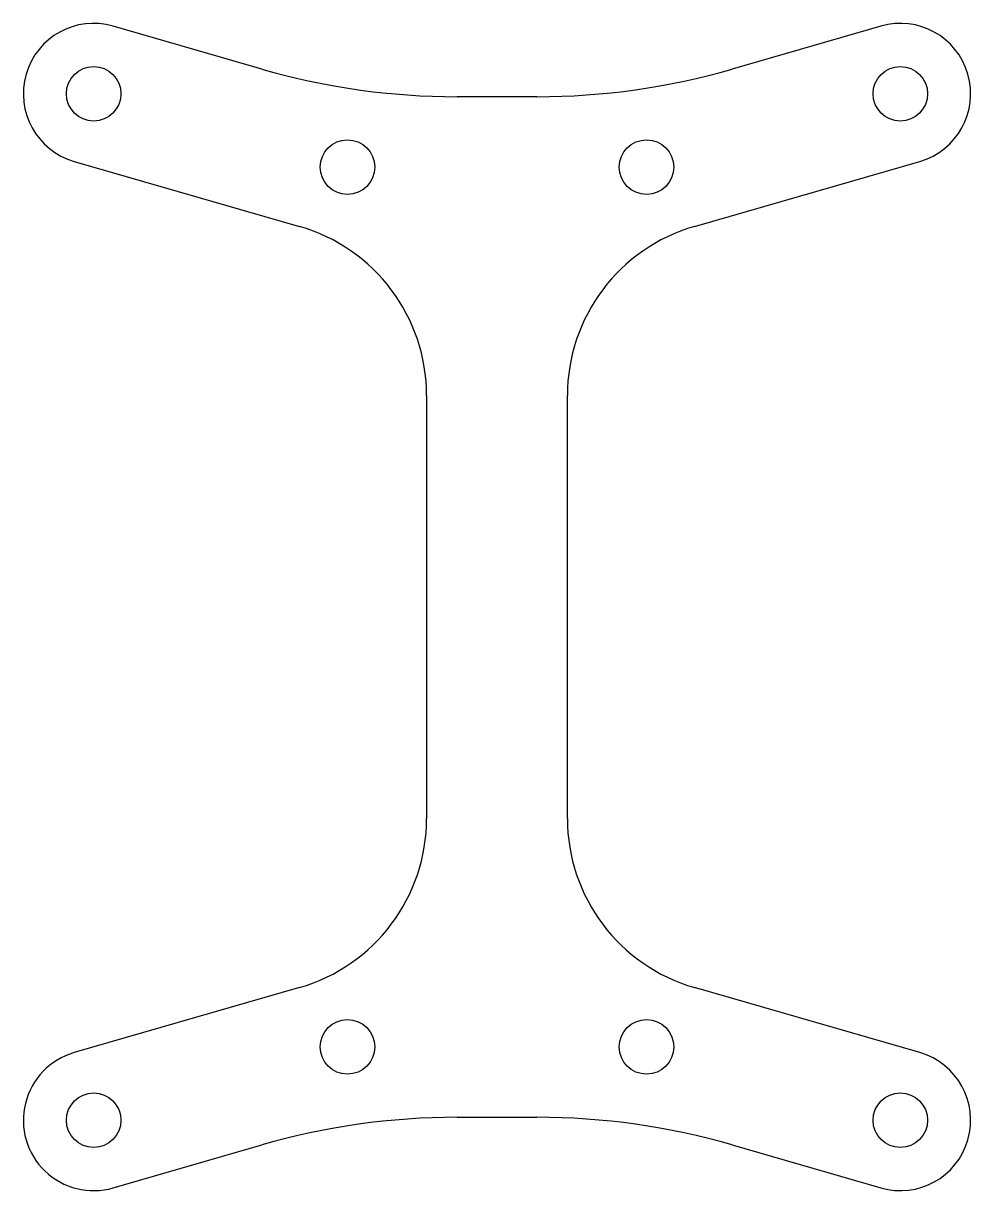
# Model space of a CAD drawing. Header units: millimetres. Extents: x -26.9 to 26.9, y -33.2 to 33.2.
import ezdxf

# ---------------------------------------------------------------- set-up
doc = ezdxf.new("R2010")
doc.units = ezdxf.units.MM
doc.layers.get('0').update_dxf_attribs({"linetype": 'CONTINUOUS'})

msp = doc.modelspace()

# ---------------------------------------------------------------- linework, layer by layer
for p, q in [((-13.373, 30.571), (-21.817, 33.01)), ((21.817, 33.01), (13.373, 30.571)), ((2.273, 29), (-2.273, 29)), ((-24.037, 25.324), (-11.225, 21.624)), ((11.225, 21.624), (24.037, 25.324)), ((-4, 12.016), (-4, -12.016)), ((4, -12.016), (4, 12.016)), ((-11.225, -21.624), (-24.037, -25.324)), ((24.037, -25.324), (11.225, -21.624)), ((-2.273, -29), (2.273, -29)), ((-21.817, -33.01), (-13.373, -30.571)), ((13.373, -30.571), (21.817, -33.01))]:
    msp.add_line(p, q)
for centre in [(-22.927, 29.167), (22.927, 29.167), (-8.5, 25), (8.5, 25), (-8.5, -25), (8.5, -25), (-22.927, -29.167), (22.927, -29.167)]:
    msp.add_circle(centre, 1.55)
for centre, radius, start, end in [((-22.927, 29.167), 4, 73.88852, 253.88852), ((22.927, 29.167), 4, -73.88853, 106.11147), ((-2.273, 69), 40, 253.88852, 270), ((2.273, 69), 40, 270, 286.11147), ((-14, 12.016), 10, 0, 73.88852), ((14, 12.016), 10, 106.11147, 180), ((-14, -12.016), 10, 286.11147, 360), ((14, -12.016), 10, 180, 253.88853), ((-22.927, -29.167), 4, 106.11147, 286.11147), ((22.927, -29.167), 4, -106.11147, 73.88853), ((-2.273, -69), 40, 90, 106.11147), ((2.273, -69), 40, 73.88853, 90)]:
    msp.add_arc(centre, radius, start, end)

doc.saveas('drawing.dxf')
